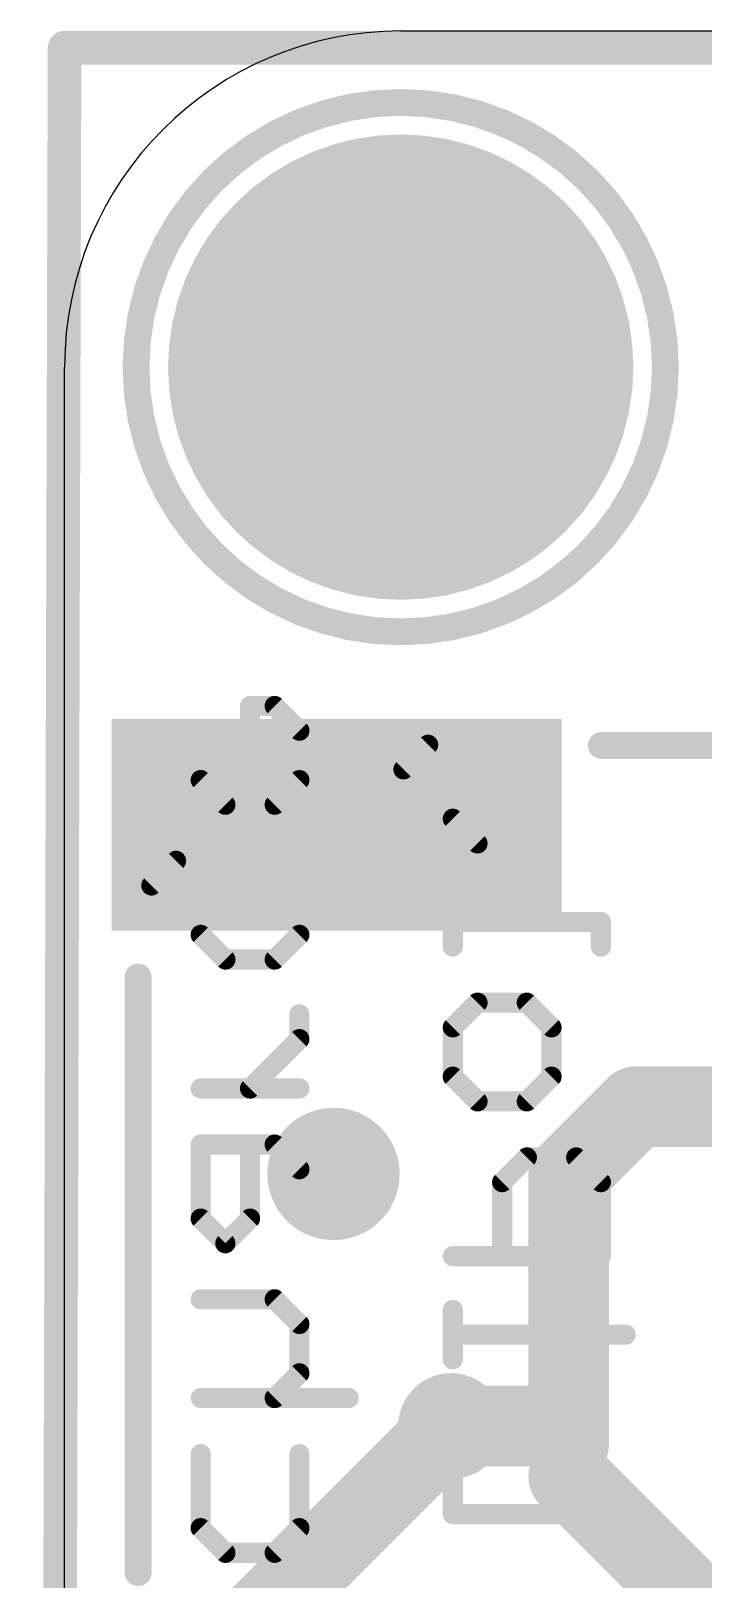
# Model space of a CAD drawing. Extents: x -0.3 to 32, y -0.4 to 44.5.
# Drawn here: x -0.25 to 4.82, y 32.75 to 44.45 of the extents above; entities that cross this region are included whole.
import ezdxf

# ---------------------------------------------------------------- set-up
doc = ezdxf.new("R2010")
doc.units = 0
for name, color, linetype in [('1', 12, 'CONTINUOUS'), ('16', 132, 'CONTINUOUS'), ('17', 110, 'CONTINUOUS'), ('18', 110, 'CONTINUOUS'), ('20', 53, 'CONTINUOUS'), ('21', 40, 'CONTINUOUS'), ('22', 6, 'CONTINUOUS')]:
    doc.layers.add(name, color=color, linetype=linetype)

# ---------------------------------------------------------------- blocks, each defined once
blk = doc.blocks.new('RECT')
blk.add_solid([(-0.5, -0.5), (0.5, -0.5), (-0.5, 0.5), (0.5, 0.5)])
blk = doc.blocks.new('PIE')
at = {"const_width": 0.5}
blk.add_lwpolyline([(0, -0.25, 1), (0, 0.25, 1), (0, -0.25)], format="xyb", dxfattribs=at)
blk = doc.blocks.new('ROUNDP')
at = {"const_width": 0.5}
blk.add_lwpolyline([(0, -0.25, 1), (0, 0.25, 1), (0, -0.25)], format="xyb", dxfattribs=at)
blk = doc.blocks.new('ROUNDV')
at = {"const_width": 0.5}
blk.add_lwpolyline([(0, -0.25, 1), (0, 0.25, 1), (0, -0.25)], format="xyb", dxfattribs=at)

msp = doc.modelspace()

# ---------------------------------------------------------------- linework, layer by layer
at = {"layer": '1'}
for points, const_width in [([(0, 44.323), (-0.127, -0.254)], 0.254), ([(31.877, 44.323), (0, 44.323)], 0.254), ([(3.81, 35.814), (4.318, 36.322)], 0.6096), ([(4.318, 36.322), (6.986, 36.322)], 0.6096), ([(3.81, 33.782), (3.81, 35.814)], 0.6096), ([(2.921, 33.909), (3.683, 33.909)], 0.6096), ([(3.683, 33.909), (3.81, 33.782)], 0.6096), ([(3.81, 33.528), (3.81, 33.782)], 0.4064), ([(5.08, 32.258), (3.81, 33.528)], 0.6096)]:
    msp.add_lwpolyline(points, dxfattribs=dict(at, const_width=const_width))
for points, const_width in [([(0.0635, 44.3228, 1), (-0.0635, 44.3232)], 0.127), ([(0, 44.3865, 1), (0, 44.2595)], 0.127), ([(4.318, 36.4744, 1), (4.318, 36.1696)], 0.3048), ([(4.4258, 36.2142, 1), (4.2102, 36.4298)], 0.3048), ([(3.7022, 35.9218, 1), (3.9178, 35.7062)], 0.3048), ([(3.9624, 35.814, 1), (3.6576, 35.814)], 0.3048), ([(2.921, 34.0614, 1), (2.921, 33.7566)], 0.3048), ([(3.7908, 34.0168, 1), (3.5752, 33.8012)], 0.3048), ([(3.683, 33.7566, 1), (3.683, 34.0614)], 0.3048), ([(3.7022, 33.6742, 1), (3.9178, 33.8898)], 0.3048), ([(3.6576, 33.782, 1), (3.9624, 33.782)], 0.3048), ([(3.9116, 33.782, 1), (3.7084, 33.782)], 0.2032), ([(3.9178, 33.6358, 1), (3.7022, 33.4202)], 0.3048), ([(3.7084, 33.528, 1), (3.9116, 33.528)], 0.2032)]:
    msp.add_lwpolyline(points, format="xyb", dxfattribs=dict(at, const_width=const_width))
at = {"layer": '16'}
for points, const_width in [([(0, 44.323), (-0.127, 0)], 0.254), ([(31.877, 44.323), (0, 44.323)], 0.254), ([(0.635, 31.623), (2.921, 33.909)], 0.6096)]:
    msp.add_lwpolyline(points, dxfattribs=dict(at, const_width=const_width))
for points, const_width in [([(0.0635, 44.3228, 1), (-0.0635, 44.3232)], 0.127), ([(0, 44.3865, 1), (0, 44.2595)], 0.127), ([(3.0288, 33.8012, 1), (2.8132, 34.0168)], 0.3048)]:
    msp.add_lwpolyline(points, format="xyb", dxfattribs=dict(at, const_width=const_width))
at = {"layer": '20'}
for p, q in [((2.54, 44.45), (29.21, 44.45)), ((0, 13.081), (0, 41.91))]:
    msp.add_line(p, q, dxfattribs=at)
msp.add_arc((2.54, 41.91), 2.54, 90, 180, dxfattribs=at)
at = {"layer": '21'}
for points, const_width in [([(2.54, 39.91, 1), (2.54, 43.91, 1), (2.54, 39.91)], 0.2032), ([(4.056, 39.1028, 1), (4.056, 39.0012)], 0.1016), ([(0.6068, 37.302, 1), (0.5052, 37.302)], 0.1016), ([(0.5052, 32.802, 1), (0.6068, 32.802)], 0.1016)]:
    msp.add_lwpolyline(points, format="xyb", dxfattribs=dict(at, const_width=const_width))
at = {"layer": '21', "const_width": 0.2032}
for points in [[(4.056, 39.052), (8.056, 39.052)], [(0.556, 32.802), (0.556, 37.302)]]:
    msp.add_lwpolyline(points, dxfattribs=at)
at = {"layer": '22', "const_width": 0.1524}
for points in [[(1.588, 39.3494), (1.4016, 39.3494)], [(1.4016, 39.3494), (1.4016, 38.6037)], [(1.7744, 39.1629), (1.588, 39.3494)], [(1.0287, 39.1629), (1.0287, 38.7901)], [(1.7744, 38.7901), (1.7744, 39.1629)], [(2.7473, 39.057), (2.5609, 38.8706)], [(3.6794, 39.057), (2.7473, 39.057)], [(2.9337, 38.4977), (2.9337, 39.057)], [(1.0287, 38.7901), (1.2151, 38.6037)], [(1.588, 38.6037), (1.7744, 38.7901)], [(2.5609, 38.8706), (2.5609, 38.6842)], [(1.2151, 38.6037), (1.588, 38.6037)], [(3.1201, 38.3113), (2.9337, 38.4977)], [(3.6794, 38.3113), (3.1201, 38.3113)], [(0.6559, 37.9935), (0.8423, 38.18)], [(0.8423, 38.18), (1.7744, 38.18)], [(1.0287, 37.6207), (1.0287, 38.18)], [(1.7744, 38.18), (1.7744, 37.6207)], [(0.6559, 37.8071), (0.6559, 37.9935)], [(2.9337, 37.5317), (2.9337, 37.9046)], [(4.0523, 37.7182), (2.9337, 37.7182)], [(4.0523, 37.5317), (4.0523, 37.7182)], [(1.2151, 37.4343), (1.0287, 37.6207)], [(1.7744, 37.6207), (1.588, 37.4343)], [(1.588, 37.4343), (1.2151, 37.4343)], [(1.7744, 36.8326), (1.7744, 37.0191)], [(2.9337, 36.9216), (3.1201, 37.108)], [(3.1201, 37.108), (3.493, 37.108)], [(3.493, 37.108), (3.6794, 36.9216)], [(2.9337, 36.5488), (2.9337, 36.9216)], [(3.6794, 36.9216), (3.6794, 36.5488)], [(1.4016, 36.4598), (1.7744, 36.8326)], [(3.1201, 36.3623), (2.9337, 36.5488)], [(3.6794, 36.5488), (3.493, 36.3623)], [(1.0287, 36.4598), (1.7744, 36.4598)], [(3.493, 36.3623), (3.1201, 36.3623)], [(1.588, 36.0361), (1.0287, 36.0361)], [(1.0287, 36.0361), (1.0287, 35.4768)], [(1.4016, 35.4768), (1.4016, 36.0361)], [(1.7744, 35.8497), (1.588, 36.0361)], [(1.7744, 35.4768), (1.7744, 35.8497)], [(3.493, 35.9386), (3.3066, 35.7522)], [(3.8658, 35.9386), (3.493, 35.9386)], [(4.0523, 35.7522), (3.8658, 35.9386)], [(3.3066, 35.7522), (3.3066, 35.1929)], [(4.0523, 35.1929), (4.0523, 35.7522)], [(1.0287, 35.4768), (1.2151, 35.2904)], [(1.2151, 35.2904), (1.4016, 35.4768)], [(2.9337, 35.1929), (4.0523, 35.1929)], [(1.588, 34.8667), (1.0287, 34.8667)], [(1.7744, 34.6803), (1.588, 34.8667)], [(2.9337, 34.4133), (2.9337, 34.7862)], [(1.7744, 34.3074), (1.7744, 34.6803)], [(3.6794, 34.5998), (2.9337, 34.5998)], [(3.6794, 34.4133), (3.6794, 34.5998)], [(4.2387, 34.5998), (4.0523, 34.5998)], [(1.588, 34.121), (1.7744, 34.3074)], [(2.1473, 34.121), (1.0287, 34.121)], [(2.9337, 33.2439), (2.9337, 33.9896)], [(1.0287, 33.138), (1.0287, 33.6973)], [(1.7744, 33.6973), (1.7744, 33.138)], [(4.0523, 33.2439), (2.9337, 33.2439)], [(1.2151, 32.9516), (1.0287, 33.138)], [(1.7744, 33.138), (1.588, 32.9516)], [(1.588, 32.9516), (1.2151, 32.9516)]]:
    msp.add_lwpolyline(points, dxfattribs=at)
at = {"layer": '22', "const_width": 0.0762}
for points in [[(1.4016, 39.3875, 1), (1.4016, 39.3113)], [(1.4397, 39.3494, 1), (1.3635, 39.3494)], [(1.6149, 39.3763, 1), (1.561, 39.3224)], [(1.588, 39.3113, 1), (1.588, 39.3875)], [(1.0668, 39.1629, 1), (0.9906, 39.1629)], [(1.8125, 39.1629, 1), (1.7363, 39.1629)], [(1.7475, 39.136, 1), (1.8013, 39.1899)], [(2.7473, 39.0951, 1), (2.7473, 39.0189)], [(2.7742, 39.0301, 1), (2.7203, 39.084)], [(2.9718, 39.057, 1), (2.8956, 39.057)], [(3.6794, 39.0189, 1), (3.6794, 39.0951)], [(1.0556, 38.817, 1), (1.0018, 38.7632)], [(1.8013, 38.7632, 1), (1.7475, 38.817)], [(2.599, 38.8706, 1), (2.5228, 38.8706)], [(2.5339, 38.8975, 1), (2.5878, 38.8437)], [(0.9906, 38.7901, 1), (1.0668, 38.7901)], [(1.7363, 38.7901, 1), (1.8125, 38.7901)], [(2.5228, 38.6842, 1), (2.599, 38.6842)], [(1.2151, 38.6418, 1), (1.2151, 38.5656)], [(1.1882, 38.5767, 1), (1.2421, 38.6306)], [(1.3635, 38.6037, 1), (1.4397, 38.6037)], [(1.561, 38.6306, 1), (1.6149, 38.5767)], [(1.588, 38.5656, 1), (1.588, 38.6418)], [(2.9606, 38.5247, 1), (2.9068, 38.4708)], [(2.8956, 38.4977, 1), (2.9718, 38.4977)], [(3.1201, 38.3494, 1), (3.1201, 38.2732)], [(3.0932, 38.2844, 1), (3.1471, 38.3383)], [(3.6794, 38.2732, 1), (3.6794, 38.3494)], [(0.8423, 38.2181, 1), (0.8423, 38.1419)], [(0.8692, 38.153, 1), (0.8153, 38.2069)], [(1.0668, 38.18, 1), (0.9906, 38.18)], [(1.8125, 38.18, 1), (1.7363, 38.18)], [(1.7744, 38.1419, 1), (1.7744, 38.2181)], [(0.6289, 38.0205, 1), (0.6828, 37.9666)], [(0.694, 37.9935, 1), (0.6178, 37.9935)], [(2.9718, 37.9046, 1), (2.8956, 37.9046)], [(0.6178, 37.8071, 1), (0.694, 37.8071)], [(2.9337, 37.7563, 1), (2.9337, 37.6801)], [(4.0904, 37.7182, 1), (4.0142, 37.7182)], [(4.0523, 37.6801, 1), (4.0523, 37.7563)], [(1.0556, 37.6476, 1), (1.0018, 37.5938)], [(1.8013, 37.5938, 1), (1.7475, 37.6476)], [(0.9906, 37.6207, 1), (1.0668, 37.6207)], [(1.7363, 37.6207, 1), (1.8125, 37.6207)], [(2.8956, 37.5317, 1), (2.9718, 37.5317)], [(4.0142, 37.5317, 1), (4.0904, 37.5317)], [(1.2151, 37.4724, 1), (1.2151, 37.3962)], [(1.1882, 37.4073, 1), (1.2421, 37.4612)], [(1.561, 37.4612, 1), (1.6149, 37.4073)], [(1.588, 37.3962, 1), (1.588, 37.4724)], [(1.8125, 37.0191, 1), (1.7363, 37.0191)], [(3.1201, 37.1461, 1), (3.1201, 37.0699)], [(3.1471, 37.0811, 1), (3.0932, 37.135)], [(3.5199, 37.135, 1), (3.466, 37.0811)], [(3.493, 37.0699, 1), (3.493, 37.1461)], [(2.9718, 36.9216, 1), (2.8956, 36.9216)], [(2.9068, 36.9485, 1), (2.9606, 36.8947)], [(3.7175, 36.9216, 1), (3.6413, 36.9216)], [(3.6525, 36.8947, 1), (3.7063, 36.9485)], [(1.7363, 36.8326, 1), (1.8125, 36.8326)], [(1.8013, 36.8057, 1), (1.7475, 36.8596)], [(2.9606, 36.5757, 1), (2.9068, 36.5218)], [(3.7063, 36.5218, 1), (3.6525, 36.5757)], [(1.0287, 36.4979, 1), (1.0287, 36.4217)], [(1.3746, 36.4867, 1), (1.4285, 36.4328)], [(1.7744, 36.4217, 1), (1.7744, 36.4979)], [(2.8956, 36.5488, 1), (2.9718, 36.5488)], [(3.6413, 36.5488, 1), (3.7175, 36.5488)], [(3.1201, 36.4004, 1), (3.1201, 36.3242)], [(3.0932, 36.3354, 1), (3.1471, 36.3893)], [(3.466, 36.3893, 1), (3.5199, 36.3354)], [(3.493, 36.3242, 1), (3.493, 36.4004)], [(1.0287, 36.0742, 1), (1.0287, 35.998)], [(1.0668, 36.0361, 1), (0.9906, 36.0361)], [(1.4397, 36.0361, 1), (1.3635, 36.0361)], [(1.6149, 36.063, 1), (1.561, 36.0091)], [(1.588, 35.998, 1), (1.588, 36.0742)], [(1.8125, 35.8497, 1), (1.7363, 35.8497)], [(1.7475, 35.8227, 1), (1.8013, 35.8766)], [(3.493, 35.9767, 1), (3.493, 35.9005)], [(3.5199, 35.9117, 1), (3.466, 35.9656)], [(3.8928, 35.9656, 1), (3.8389, 35.9117)], [(3.8658, 35.9005, 1), (3.8658, 35.9767)], [(3.3447, 35.7522, 1), (3.2685, 35.7522)], [(3.2796, 35.7791, 1), (3.3335, 35.7253)], [(4.0904, 35.7522, 1), (4.0142, 35.7522)], [(4.0253, 35.7253, 1), (4.0792, 35.7791)], [(0.9906, 35.4768, 1), (1.0668, 35.4768)], [(1.0556, 35.5037, 1), (1.0018, 35.4499)], [(1.3635, 35.4768, 1), (1.4397, 35.4768)], [(1.4285, 35.4499, 1), (1.3746, 35.5037)], [(1.7363, 35.4768, 1), (1.8125, 35.4768)], [(1.1882, 35.3173, 1), (1.2421, 35.2634)], [(1.1882, 35.2634, 1), (1.2421, 35.3173)], [(2.9337, 35.231, 1), (2.9337, 35.1548)], [(3.2685, 35.1929, 1), (3.3447, 35.1929)], [(4.0142, 35.1929, 1), (4.0904, 35.1929)], [(4.0523, 35.1548, 1), (4.0523, 35.231)], [(1.0287, 34.9048, 1), (1.0287, 34.8286)], [(1.6149, 34.8936, 1), (1.561, 34.8397)], [(1.588, 34.8286, 1), (1.588, 34.9048)], [(2.9718, 34.7862, 1), (2.8956, 34.7862)], [(1.8125, 34.6803, 1), (1.7363, 34.6803)], [(1.7475, 34.6533, 1), (1.8013, 34.7072)], [(2.9337, 34.6379, 1), (2.9337, 34.5617)], [(3.7175, 34.5998, 1), (3.6413, 34.5998)], [(3.6794, 34.5617, 1), (3.6794, 34.6379)], [(4.0523, 34.6379, 1), (4.0523, 34.5617)], [(4.2387, 34.5617, 1), (4.2387, 34.6379)], [(2.8956, 34.4133, 1), (2.9718, 34.4133)], [(3.6413, 34.4133, 1), (3.7175, 34.4133)], [(1.7363, 34.3074, 1), (1.8125, 34.3074)], [(1.8013, 34.2805, 1), (1.7475, 34.3344)], [(1.0287, 34.1591, 1), (1.0287, 34.0829)], [(1.561, 34.1479, 1), (1.6149, 34.094)], [(2.1473, 34.0829, 1), (2.1473, 34.1591)], [(2.9718, 33.9896, 1), (2.8956, 33.9896)], [(1.0668, 33.6973, 1), (0.9906, 33.6973)], [(1.8125, 33.6973, 1), (1.7363, 33.6973)], [(2.9337, 33.282, 1), (2.9337, 33.2058)], [(2.8956, 33.2439, 1), (2.9718, 33.2439)], [(4.0523, 33.2058, 1), (4.0523, 33.282)], [(1.0556, 33.165, 1), (1.0018, 33.1111)], [(0.9906, 33.138, 1), (1.0668, 33.138)], [(1.7363, 33.138, 1), (1.8125, 33.138)], [(1.8013, 33.1111, 1), (1.7475, 33.165)], [(1.2151, 32.9897, 1), (1.2151, 32.9135)], [(1.1882, 32.9246, 1), (1.2421, 32.9785)], [(1.561, 32.9785, 1), (1.6149, 32.9246)], [(1.588, 32.9135, 1), (1.588, 32.9897)]]:
    msp.add_lwpolyline(points, format="xyb", dxfattribs=at)

# ---------------------------------------------------------------- block references
at = {"layer": '1', "xscale": 3.4, "yscale": 1.6, "rotation": 180}
msp.add_blockref('RECT', (2.056, 38.452), dxfattribs=at)
at = {"layer": '1'}
msp.add_blockref('PIE', (2.032, 35.814), dxfattribs=at)
at = {"layer": '17', "xscale": 3.516, "yscale": 3.516, "rotation": 90}
msp.add_blockref('ROUNDP', (2.54, 41.91), dxfattribs=at)
msp.add_blockref('ROUNDP', (2.54, 41.91), dxfattribs=at)
at = {"layer": '18', "xscale": 0.8001, "yscale": 0.8001}
msp.add_blockref('ROUNDV', (2.921, 33.909), dxfattribs=at)
msp.add_blockref('ROUNDV', (2.921, 33.909), dxfattribs=at)

doc.saveas('drawing.dxf')
